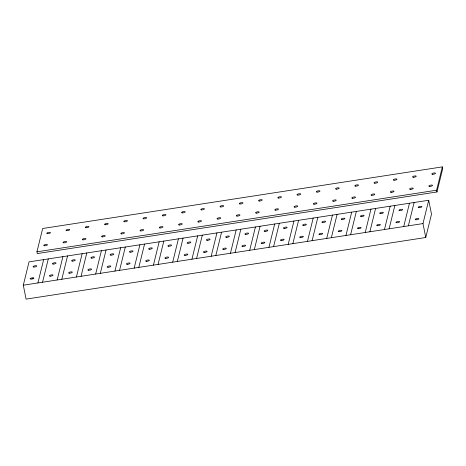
<?xml version="1.0" encoding="UTF-8"?>
<svg xmlns="http://www.w3.org/2000/svg" width="466" height="466" viewBox="0 0 466 466"><rect width="100%" height="100%" fill="white"/><g stroke="black" fill="none" stroke-linecap="round" stroke-linejoin="round"><path stroke-width="0.7" d="M23.3 285.198L29.038 261.875L428.72 200.258L431.499 214.179L425.761 237.503L26.084 299.12L23.3 285.198L422.982 223.581L428.72 200.258M36.931 251.821L42.668 228.497L442.345 166.88L442.7 168.645L436.962 191.969L37.28 253.586L36.931 251.821L436.613 190.204L442.345 166.88M37.909 282.944L43.647 259.62M42.552 282.227L48.289 258.904M57.161 279.979L62.898 256.655M61.809 279.262L67.547 255.939M76.412 277.008L82.15 253.685M81.061 276.291L86.798 252.968M95.67 274.043L101.407 250.72M100.312 273.326L106.05 250.003M114.921 271.072L120.659 247.749M119.57 270.356L125.307 247.032M134.173 268.107L139.911 244.784M138.821 267.391L144.559 244.067M153.43 265.137L159.168 241.813M158.079 264.42L163.811 241.097M172.682 262.172L178.42 238.842M177.33 261.455L183.068 238.126M191.934 259.201L197.671 235.878M196.582 258.484L202.32 235.161M211.191 256.23L216.929 232.907M215.84 255.514L221.571 232.19M230.443 253.265L236.18 229.942M235.091 252.549L240.829 229.225M249.7 250.294L255.432 226.971M254.343 249.578L260.08 226.255M268.952 247.33L274.69 224.006M273.6 246.613L279.338 223.29M288.204 244.359L293.941 221.035M292.852 243.642L298.59 220.319M307.461 241.394L313.199 218.071M312.103 240.677L317.841 217.354M326.713 238.423L332.45 215.1M331.361 237.707L337.099 214.383M345.964 235.458L351.702 212.135M350.613 234.742L356.35 211.418M365.222 232.487L370.959 209.164M369.864 231.771L375.602 208.448M384.473 229.517L390.211 206.193M389.122 228.806L394.859 205.477M403.725 226.552L409.463 203.228M408.373 225.835L414.111 202.512M31.968 278.464L33.82 278.179A1.893 0.583 -11.3 0 0 31.175 278.074A1.893 0.583 -11.3 0 0 30.913 279.146A1.893 0.583 -11.3 0 0 33.82 278.179M436.613 190.204L436.962 191.969M422.982 223.581L425.761 237.503M44.538 245.768A1.893 0.583 -11.3 0 0 47.45 244.801A1.893 0.583 -11.3 0 0 44.8 244.697A1.893 0.583 -11.3 0 0 44.538 245.768M47.52 233.658A1.893 0.583 -11.3 0 0 50.427 232.697A1.893 0.583 -11.3 0 0 47.782 232.586A1.893 0.583 -11.3 0 0 47.52 233.658M66.772 230.687A1.893 0.583 -11.3 0 0 69.679 229.726A1.893 0.583 -11.3 0 0 67.034 229.621A1.893 0.583 -11.3 0 0 66.772 230.687M63.795 242.798A1.893 0.583 -11.3 0 0 66.702 241.837A1.893 0.583 -11.3 0 0 64.058 241.732A1.893 0.583 -11.3 0 0 63.795 242.798M83.047 239.827A1.893 0.583 -11.3 0 0 85.954 238.866A1.893 0.583 -11.3 0 0 83.309 238.761A1.893 0.583 -11.3 0 0 83.047 239.827M86.024 227.723A1.893 0.583 -11.3 0 0 88.936 226.761A1.893 0.583 -11.3 0 0 86.292 226.651A1.893 0.583 -11.3 0 0 86.024 227.723M429.617 186.406A1.893 0.583 -11.3 0 0 432.524 185.439A1.893 0.583 -11.3 0 0 429.879 185.334A1.893 0.583 -11.3 0 0 429.617 186.406M432.594 174.296A1.893 0.583 -11.3 0 0 435.5 173.335A1.893 0.583 -11.3 0 0 432.856 173.224A1.893 0.583 -11.3 0 0 432.594 174.296M220.802 206.945A1.893 0.583 -11.3 0 0 223.709 205.984A1.893 0.583 -11.3 0 0 221.065 205.873A1.893 0.583 -11.3 0 0 220.802 206.945M217.826 219.055A1.893 0.583 -11.3 0 0 220.733 218.088A1.893 0.583 -11.3 0 0 218.088 217.983A1.893 0.583 -11.3 0 0 217.826 219.055M143.784 218.816A1.893 0.583 -11.3 0 0 146.697 217.855A1.893 0.583 -11.3 0 0 144.052 217.75A1.893 0.583 -11.3 0 0 143.784 218.816M140.808 230.926A1.893 0.583 -11.3 0 0 143.714 229.965A1.893 0.583 -11.3 0 0 141.07 229.855A1.893 0.583 -11.3 0 0 140.808 230.926M124.533 221.787A1.893 0.583 -11.3 0 0 127.439 220.82A1.893 0.583 -11.3 0 0 124.795 220.715A1.893 0.583 -11.3 0 0 124.533 221.787M121.556 233.891A1.893 0.583 -11.3 0 0 124.463 232.93A1.893 0.583 -11.3 0 0 121.818 232.825A1.893 0.583 -11.3 0 0 121.556 233.891M102.299 236.862A1.893 0.583 -11.3 0 0 105.211 235.901A1.893 0.583 -11.3 0 0 102.567 235.796A1.893 0.583 -11.3 0 0 102.299 236.862M105.281 224.752A1.893 0.583 -11.3 0 0 108.188 223.791A1.893 0.583 -11.3 0 0 105.543 223.686A1.893 0.583 -11.3 0 0 105.281 224.752M163.042 215.851A1.893 0.583 -11.3 0 0 165.948 214.884A1.893 0.583 -11.3 0 0 163.304 214.779A1.893 0.583 -11.3 0 0 163.042 215.851M160.065 227.956A1.893 0.583 -11.3 0 0 162.972 226.994A1.893 0.583 -11.3 0 0 160.327 226.89A1.893 0.583 -11.3 0 0 160.065 227.956M179.317 224.991A1.893 0.583 -11.3 0 0 182.223 224.03A1.893 0.583 -11.3 0 0 179.579 223.919A1.893 0.583 -11.3 0 0 179.317 224.991M182.293 212.88A1.893 0.583 -11.3 0 0 185.206 211.919A1.893 0.583 -11.3 0 0 182.555 211.814A1.893 0.583 -11.3 0 0 182.293 212.88M201.551 209.91A1.893 0.583 -11.3 0 0 204.458 208.949A1.893 0.583 -11.3 0 0 201.813 208.844A1.893 0.583 -11.3 0 0 201.551 209.91M198.568 222.02A1.893 0.583 -11.3 0 0 201.481 221.059A1.893 0.583 -11.3 0 0 198.831 220.954A1.893 0.583 -11.3 0 0 198.568 222.02M240.054 203.974A1.893 0.583 -11.3 0 0 242.967 203.013A1.893 0.583 -11.3 0 0 240.316 202.908A1.893 0.583 -11.3 0 0 240.054 203.974M237.078 216.084A1.893 0.583 -11.3 0 0 239.984 215.123A1.893 0.583 -11.3 0 0 237.34 215.018A1.893 0.583 -11.3 0 0 237.078 216.084M256.329 213.119A1.893 0.583 -11.3 0 0 259.242 212.152A1.893 0.583 -11.3 0 0 256.591 212.047A1.893 0.583 -11.3 0 0 256.329 213.119M259.312 201.009A1.893 0.583 -11.3 0 0 262.218 200.048A1.893 0.583 -11.3 0 0 259.574 199.937A1.893 0.583 -11.3 0 0 259.312 201.009M278.563 198.038A1.893 0.583 -11.3 0 0 281.47 197.077A1.893 0.583 -11.3 0 0 278.825 196.972A1.893 0.583 -11.3 0 0 278.563 198.038M275.587 210.149A1.893 0.583 -11.3 0 0 278.493 209.187A1.893 0.583 -11.3 0 0 275.849 209.083A1.893 0.583 -11.3 0 0 275.587 210.149M297.815 195.073A1.893 0.583 -11.3 0 0 300.727 194.106A1.893 0.583 -11.3 0 0 298.077 194.002A1.893 0.583 -11.3 0 0 297.815 195.073M294.838 207.178A1.893 0.583 -11.3 0 0 297.745 206.217A1.893 0.583 -11.3 0 0 295.1 206.112A1.893 0.583 -11.3 0 0 294.838 207.178M333.347 201.242A1.893 0.583 -11.3 0 0 336.254 200.281A1.893 0.583 -11.3 0 0 333.609 200.176A1.893 0.583 -11.3 0 0 333.347 201.242M336.324 189.138A1.893 0.583 -11.3 0 0 339.231 188.171A1.893 0.583 -11.3 0 0 336.586 188.066A1.893 0.583 -11.3 0 0 336.324 189.138M314.09 204.213A1.893 0.583 -11.3 0 0 317.002 203.252A1.893 0.583 -11.3 0 0 314.358 203.141A1.893 0.583 -11.3 0 0 314.09 204.213M317.072 192.103A1.893 0.583 -11.3 0 0 319.979 191.142A1.893 0.583 -11.3 0 0 317.334 191.037A1.893 0.583 -11.3 0 0 317.072 192.103M355.575 186.167A1.893 0.583 -11.3 0 0 358.488 185.206A1.893 0.583 -11.3 0 0 355.843 185.101A1.893 0.583 -11.3 0 0 355.575 186.167M352.599 198.277A1.893 0.583 -11.3 0 0 355.506 197.316A1.893 0.583 -11.3 0 0 352.861 197.205A1.893 0.583 -11.3 0 0 352.599 198.277M371.851 195.306A1.893 0.583 -11.3 0 0 374.763 194.345A1.893 0.583 -11.3 0 0 372.118 194.24A1.893 0.583 -11.3 0 0 371.851 195.306M374.833 183.202A1.893 0.583 -11.3 0 0 377.74 182.235A1.893 0.583 -11.3 0 0 375.095 182.13A1.893 0.583 -11.3 0 0 374.833 183.202M391.108 192.341A1.893 0.583 -11.3 0 0 394.015 191.38A1.893 0.583 -11.3 0 0 391.37 191.27A1.893 0.583 -11.3 0 0 391.108 192.341M394.085 180.231A1.893 0.583 -11.3 0 0 396.991 179.27A1.893 0.583 -11.3 0 0 394.347 179.165A1.893 0.583 -11.3 0 0 394.085 180.231M410.36 189.371A1.893 0.583 -11.3 0 0 413.266 188.41A1.893 0.583 -11.3 0 0 410.622 188.305A1.893 0.583 -11.3 0 0 410.36 189.371M413.342 177.261A1.893 0.583 -11.3 0 0 416.249 176.299A1.893 0.583 -11.3 0 0 413.604 176.195A1.893 0.583 -11.3 0 0 413.342 177.261M33.89 267.035A1.893 0.583 -11.3 0 0 36.797 266.074A1.893 0.583 -11.3 0 0 34.152 265.964A1.893 0.583 -11.3 0 0 33.89 267.035M50.165 276.175A1.893 0.583 -11.3 0 0 53.072 275.214A1.893 0.583 -11.3 0 0 50.427 275.109A1.893 0.583 -11.3 0 0 50.165 276.175M53.141 264.065A1.893 0.583 -11.3 0 0 56.054 263.104A1.893 0.583 -11.3 0 0 53.404 262.999A1.893 0.583 -11.3 0 0 53.141 264.065M69.417 273.21A1.893 0.583 -11.3 0 0 72.329 272.243A1.893 0.583 -11.3 0 0 69.679 272.138A1.893 0.583 -11.3 0 0 69.417 273.21M72.399 261.1A1.893 0.583 -11.3 0 0 75.306 260.139A1.893 0.583 -11.3 0 0 72.661 260.028A1.893 0.583 -11.3 0 0 72.399 261.1M88.674 270.239A1.893 0.583 -11.3 0 0 91.581 269.278A1.893 0.583 -11.3 0 0 88.936 269.173A1.893 0.583 -11.3 0 0 88.674 270.239M91.651 258.129A1.893 0.583 -11.3 0 0 94.557 257.168A1.893 0.583 -11.3 0 0 91.913 257.063A1.893 0.583 -11.3 0 0 91.651 258.129M107.926 267.268A1.893 0.583 -11.3 0 0 110.832 266.307A1.893 0.583 -11.3 0 0 108.188 266.202A1.893 0.583 -11.3 0 0 107.926 267.268M110.902 255.164A1.893 0.583 -11.3 0 0 113.815 254.197A1.893 0.583 -11.3 0 0 111.164 254.092A1.893 0.583 -11.3 0 0 110.902 255.164M127.177 264.304A1.893 0.583 -11.3 0 0 130.09 263.342A1.893 0.583 -11.3 0 0 127.439 263.232A1.893 0.583 -11.3 0 0 127.177 264.304M130.16 252.193A1.893 0.583 -11.3 0 0 133.066 251.232A1.893 0.583 -11.3 0 0 130.422 251.127A1.893 0.583 -11.3 0 0 130.16 252.193M146.435 261.333A1.893 0.583 -11.3 0 0 149.341 260.372A1.893 0.583 -11.3 0 0 146.697 260.267A1.893 0.583 -11.3 0 0 146.435 261.333M149.411 249.228A1.893 0.583 -11.3 0 0 152.318 248.262A1.893 0.583 -11.3 0 0 149.673 248.157A1.893 0.583 -11.3 0 0 149.411 249.228M165.686 258.368A1.893 0.583 -11.3 0 0 168.593 257.407A1.893 0.583 -11.3 0 0 165.948 257.296A1.893 0.583 -11.3 0 0 165.686 258.368M168.663 246.258A1.893 0.583 -11.3 0 0 171.575 245.297A1.893 0.583 -11.3 0 0 168.931 245.192A1.893 0.583 -11.3 0 0 168.663 246.258M184.938 255.397A1.893 0.583 -11.3 0 0 187.85 254.436A1.893 0.583 -11.3 0 0 185.206 254.331A1.893 0.583 -11.3 0 0 184.938 255.397M187.92 243.287A1.893 0.583 -11.3 0 0 190.827 242.326A1.893 0.583 -11.3 0 0 188.182 242.221A1.893 0.583 -11.3 0 0 187.92 243.287M204.195 252.432A1.893 0.583 -11.3 0 0 207.102 251.465A1.893 0.583 -11.3 0 0 204.458 251.36A1.893 0.583 -11.3 0 0 204.195 252.432M207.172 240.322A1.893 0.583 -11.3 0 0 210.079 239.361A1.893 0.583 -11.3 0 0 207.434 239.25A1.893 0.583 -11.3 0 0 207.172 240.322M223.447 249.461A1.893 0.583 -11.3 0 0 226.354 248.5A1.893 0.583 -11.3 0 0 223.709 248.395A1.893 0.583 -11.3 0 0 223.447 249.461M226.429 237.351A1.893 0.583 -11.3 0 0 229.336 236.39A1.893 0.583 -11.3 0 0 226.692 236.285A1.893 0.583 -11.3 0 0 226.429 237.351M242.704 246.497A1.893 0.583 -11.3 0 0 245.611 245.53A1.893 0.583 -11.3 0 0 242.967 245.425A1.893 0.583 -11.3 0 0 242.704 246.497M245.681 234.386A1.893 0.583 -11.3 0 0 248.588 233.425A1.893 0.583 -11.3 0 0 245.943 233.315A1.893 0.583 -11.3 0 0 245.681 234.386M261.956 243.526A1.893 0.583 -11.3 0 0 264.863 242.565A1.893 0.583 -11.3 0 0 262.218 242.46A1.893 0.583 -11.3 0 0 261.956 243.526M264.933 231.416A1.893 0.583 -11.3 0 0 267.845 230.454A1.893 0.583 -11.3 0 0 265.195 230.35A1.893 0.583 -11.3 0 0 264.933 231.416M281.208 240.555A1.893 0.583 -11.3 0 0 284.12 239.594A1.893 0.583 -11.3 0 0 281.47 239.489A1.893 0.583 -11.3 0 0 281.208 240.555M284.19 228.451A1.893 0.583 -11.3 0 0 287.097 227.49A1.893 0.583 -11.3 0 0 284.452 227.379A1.893 0.583 -11.3 0 0 284.19 228.451M300.465 237.59A1.893 0.583 -11.3 0 0 303.372 236.629A1.893 0.583 -11.3 0 0 300.727 236.524A1.893 0.583 -11.3 0 0 300.465 237.59M303.442 225.48A1.893 0.583 -11.3 0 0 306.348 224.519A1.893 0.583 -11.3 0 0 303.704 224.414A1.893 0.583 -11.3 0 0 303.442 225.48M319.717 234.619A1.893 0.583 -11.3 0 0 322.623 233.658A1.893 0.583 -11.3 0 0 319.979 233.553A1.893 0.583 -11.3 0 0 319.717 234.619M322.693 222.515A1.893 0.583 -11.3 0 0 325.606 221.548A1.893 0.583 -11.3 0 0 322.955 221.443A1.893 0.583 -11.3 0 0 322.693 222.515M338.968 231.654A1.893 0.583 -11.3 0 0 341.881 230.693A1.893 0.583 -11.3 0 0 339.231 230.583A1.893 0.583 -11.3 0 0 338.968 231.654M341.951 219.544A1.893 0.583 -11.3 0 0 344.857 218.583A1.893 0.583 -11.3 0 0 342.213 218.478A1.893 0.583 -11.3 0 0 341.951 219.544M358.226 228.684A1.893 0.583 -11.3 0 0 361.133 227.723A1.893 0.583 -11.3 0 0 358.488 227.618A1.893 0.583 -11.3 0 0 358.226 228.684M361.202 216.579A1.893 0.583 -11.3 0 0 364.109 215.612A1.893 0.583 -11.3 0 0 361.465 215.508A1.893 0.583 -11.3 0 0 361.202 216.579M377.477 225.719A1.893 0.583 -11.3 0 0 380.384 224.758A1.893 0.583 -11.3 0 0 377.74 224.647A1.893 0.583 -11.3 0 0 377.477 225.719M380.454 213.609A1.893 0.583 -11.3 0 0 383.367 212.647A1.893 0.583 -11.3 0 0 380.716 212.543A1.893 0.583 -11.3 0 0 380.454 213.609M396.729 222.748A1.893 0.583 -11.3 0 0 399.642 221.787A1.893 0.583 -11.3 0 0 396.997 221.682A1.893 0.583 -11.3 0 0 396.729 222.748M399.712 210.638A1.893 0.583 -11.3 0 0 402.618 209.677A1.893 0.583 -11.3 0 0 399.974 209.572A1.893 0.583 -11.3 0 0 399.712 210.638M415.987 219.783A1.893 0.583 -11.3 0 0 418.893 218.816A1.893 0.583 -11.3 0 0 416.249 218.711A1.893 0.583 -11.3 0 0 415.987 219.783M418.963 207.673A1.893 0.583 -11.3 0 0 421.87 206.712A1.893 0.583 -11.3 0 0 419.225 206.601A1.893 0.583 -11.3 0 0 418.963 207.673"/></g></svg>
